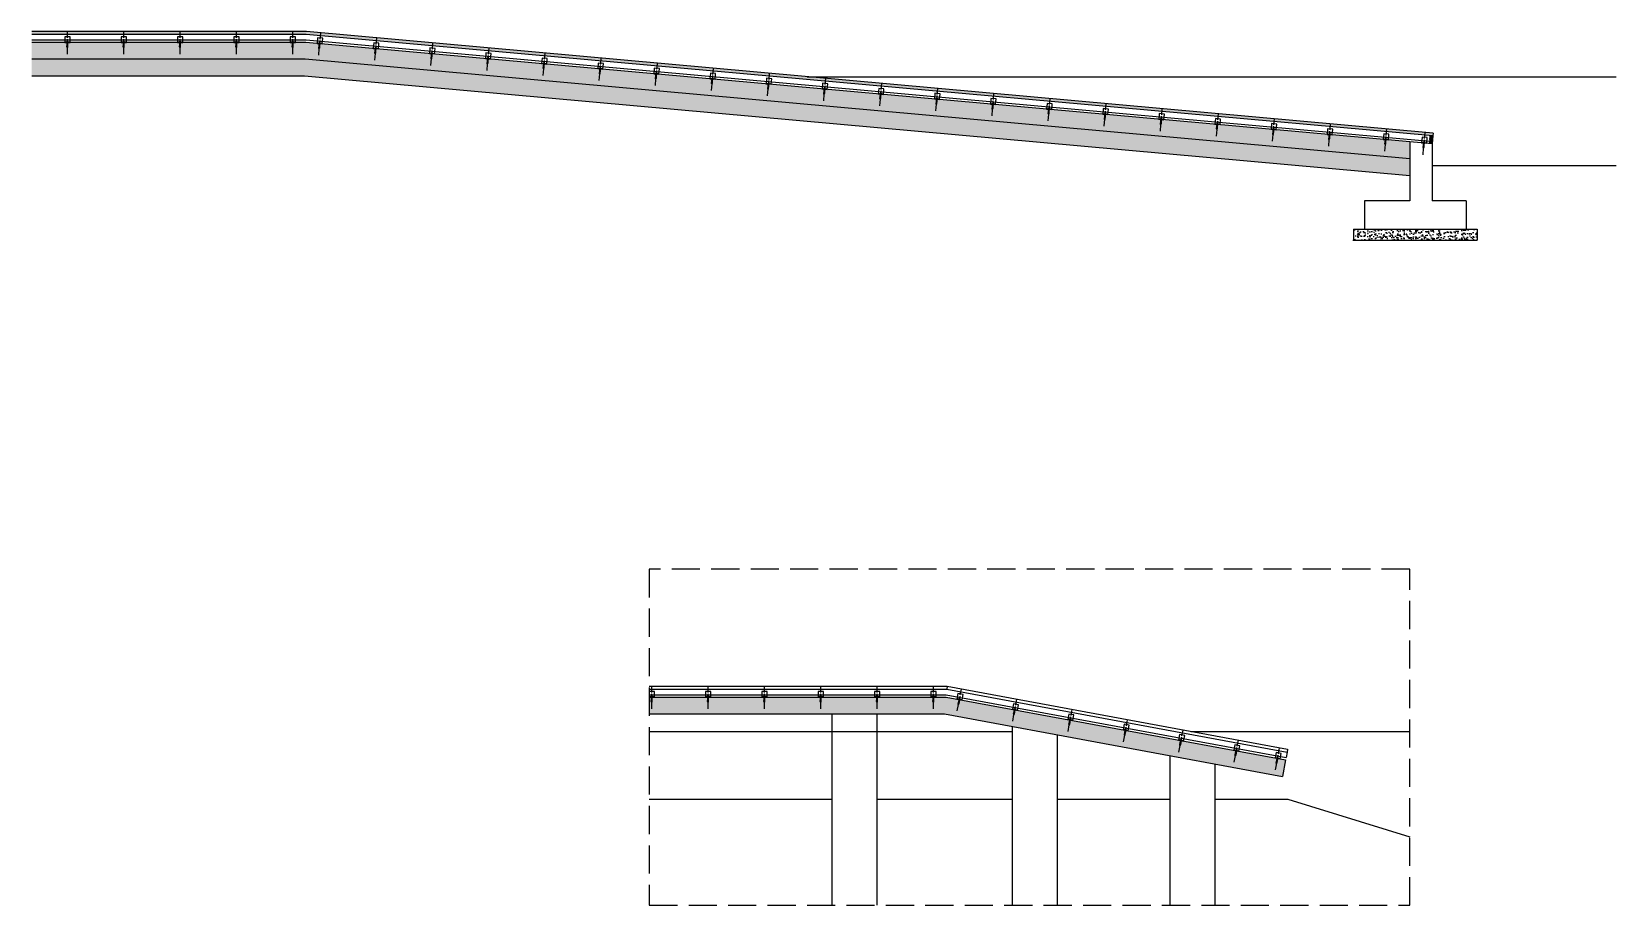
# Model space of a CAD drawing. Extents: x 343755544 to 343964754, y 671968908 to 672045261.
# Drawn here: x 343950691 to 343964754, y 671970159 to 671977910 of the extents above; entities that cross this region are included whole.
import ezdxf

# ---------------------------------------------------------------- set-up
doc = ezdxf.new("R2010")
doc.units = 0
doc.header["$LTSCALE"] = 1000
doc.header["$MEASUREMENT"] = 0
doc.linetypes.add('DASH', pattern=[0.35, 0.25, -0.1])
doc.linetypes.add('DOTE', pattern=[2.42, 2, -0.2, 0.02, -0.2])
for name, color, linetype in [('0-1', 1, 'Continuous'), ('0-5-中线', 5, 'DOTE'), ('0-8', 8, 'Continuous'), ('HJ(XT)-配景(其它)', 8, 'Continuous')]:
    doc.layers.add(name, color=color, linetype=linetype)
doc.styles.add('dim_font', font='ISOCP', dxfattribs={"width": 0.8, "bigfont": 'HZTXT'})

# ---------------------------------------------------------------- blocks, each defined once
blk = doc.blocks.new('A$C0A9333B6')
at = {"layer": 'HJ(XT)-配景(其它)', "color": 1, "linetype": 'DASH'}
for p, q in [((-4, 3), (-10, 3)), ((-10, 3), (-10, -13)), ((-4, -14), (-4, 5)), ((-4, 5), (-4, -14)), ((-4, 5), (-4, 5)), ((-4, 3), (-4, -13)), ((64, 1), (34, 0)), ((64, 1), (64, -1)), ((34, -2), (-13, -2)), ((-13, -2), (-13, -8)), ((34, -8), (-13, -8)), ((-4, -13), (-10, -13)), ((-4, -14), (-4, -14)), ((34, 0), (2, 0)), ((2, 0), (2, -10)), ((34, -10), (2, -10)), ((73, -1), (34, -2)), ((73, -9), (34, -8)), ((64, -11), (34, -10)), ((64, -9), (64, -11)), ((73, -1), (73, -9))]:
    blk.add_line(p, q, dxfattribs=at)
for points in [[(-12, -2), (-11, -8, 10.803562)], [(-12, -2), (-12, -8, 10.803562)], [(-11, -2), (-10, -6, 10.803562)]]:
    blk.add_lwpolyline(points, format="xyb", dxfattribs=at)
at = {"layer": 'HJ(XT)-配景(其它)', "color": 1, "style": 'dim_font', "width": 0.8, "flags": 9}
for tag in ['YSIZE', 'XSIZE']:
    blk.add_attdef(tag, (-4, -6), '', height=0.5, rotation=270, dxfattribs=at)
blk = doc.blocks.new('A$C0F11501E')
at = {"color": 1}
blk.add_line((-23, 5), (23, 5), dxfattribs=at)
blk.add_lwpolyline([(23, 50), (-23, 50), (-23, 0), (23, 0)], close=True, dxfattribs=at)
at = {"xscale": 0.6400000000000001, "yscale": 0.6400000000000001, "zscale": 0.6400000000000001, "rotation": 270}
blk.add_blockref('A$C0A9333B6', (3, 2), dxfattribs=at)

msp = doc.modelspace()

# ---------------------------------------------------------------- hatches: boundary and pattern name
h = msp.add_hatch()
h.set_pattern_fill('钢筋混凝土', color=8, scale=15)
h.set_pattern_definition([(45, (343852795.467, 672014796.84), (-26.516504, 26.516504), []), (50, (343852795.47, 672014796.84), (107.58903, -9.41282), [11.25, -123.75]), (355, (343852795.47, 672014796.84), (-20.8127, 112.82882), [9, -99]), (100.4514, (343852804.43, 672014796.06), (86.77641, 103.41593), [9.56103, -105.17132]), (46.1842, (343852795.47, 672014826.84), (160.08616, -24.82785), [16.875, -185.625]), (96.6356, (343852808.8, 672014824.77), (140.1994, 146.11768), [14.34154, -157.75695]), (351.1842, (343852795.47, 672014826.84), (140.1993, 146.1178), [13.5, -148.5]), (21, (343852810.47, 672014819.34), (89.53606, -60.392834), [11.25, -123.75]), (326, (343852810.47, 672014819.34), (36.4973, 108.77251), [9, -99]), (71.4514, (343852817.93, 672014814.31), (126.03339, 48.37957), [9.56103, -105.17132]), (37.5, (343852795.467, 672014796.84), (1.823978, 49.934078), [0, -97.8, 0, -100.5, 0, -99.375]), (7.5, (343852795.467, 672014796.84), (39.46043, 59.161757), [0, -57.3, 0, -95.55, 0, -37.875]), (327.5, (343852762.017, 672014796.84), (80.073365, -3.383231), [0, -37.5, 0, -117, 0, -155.25]), (317.5, (343852747.02, 672014796.84), (87.477925, 15.015747), [0, -48.75, 0, -77.7, 0, -110.25])])
h.paths.add_polyline_path([(343953125, 671977815), (343953118, 671977665), (343962921, 671976782), (343962921, 671976933)])
h.paths.add_polyline_path([(343950691, 671977815), (343950691, 671977665), (343953118, 671977665), (343953125, 671977815)])
h = msp.add_hatch()
h.set_pattern_fill('GRAVEL', color=8, scale=15)
h.set_pattern_definition([(228.0128, (343951488.57, 671977705.1675), (-914.400777, -1028.701264), [15.3774, -1522.3725]), (184.9697, (343951478.283, 671977693.7375), (1371.6022188, 114.2991934), [26.3882, -2612.43]), (132.5104, (343951451.994, 671977691.4515), (1142.9991683, -1257.301228), [18.6067, -1842.0615]), (267.2737, (343951407.417, 671977662.8765), (114.2995037, 2285.9992644), [24.0302, -2378.988]), (292.8337, (343951406.274, 671977638.8735), (-571.5016225, 1371.6007799), [23.5635, -2332.791]), (357.2737, (343951415.418, 671977617.1565), (-2285.9992644, 114.2995037), [24.0302, -2378.988]), (37.6942, (343951439.421, 671977616.0135), (-1485.9009388, -1142.998981), [31.7787, -3146.0895]), (72.2553, (343951464.567, 671977635.4445), (800.1016004, 2514.6007293), [30.0024, -2970.2385]), (121.4296, (343951473.711, 671977664.0195), (-914.4002356, 1485.8982522), [24.1116, -2387.0475]), (175.2364, (343951461.138, 671977684.5935), (1257.299012, -114.298927), [27.5271, -1348.8255]), (222.3974, (343951433.706, 671977686.8795), (-1371.6000413, -1257.2983643), [35.5985, -3524.256]), (138.8141, (343951520.574, 671977661.733), (-800.09949, 685.798945), [12.1502, -1202.877]), (171.4692, (343951511.43, 671977669.7345), (1485.8977318, -228.600576), [23.1157, -2288.457]), (225, (343951488.57, 671977673.16), (-2e-14, -114.2999), [16.1644, -145.48]), (203.1986, (343951480.569, 671977686.88), (571.501927, 228.601002), [8.7048, -861.777]), (291.8014, (343951472.568, 671977683.45), (-114.30008, 342.90022), [12.3105, -603.216]), (30.9638, (343951477.14, 671977672.02), (342.899638, 228.600178), [19.9944, -646.4835]), (161.5651, (343951494.285, 671977682.307), (228.6001, -114.29983), [14.4579, -346.9905]), (16.3895, (343951406.274, 671977683.4505), (1143.0006306, 342.8992867), [20.254, -2005.146]), (70.3462, (343951425.705, 671977689.1655), (-457.198726, -1257.298222), [16.992, -1682.199]), (293.1986, (343951494.285, 671977705.167), (-228.601002, 571.501927), [17.4096, -853.074]), (343.6105, (343951501.143, 671977689.1655), (-1143.0006306, 342.8992867), [20.254, -2005.146]), (339.444, (343951406.274, 671977612.584), (-571.50071, 228.599723), [19.5316, -957.0465]), (294.7751, (343951424.562, 671977605.7265), (-571.498668, 1257.299416), [16.3652, -1620.162]), (66.8014, (343951495.428, 671977590.867), (228.601002, 571.501927), [17.4096, -853.074]), (17.354, (343951502.286, 671977606.8695), (-1485.90008, -457.1993104), [19.1602, -1896.858]), (69.444, (343951439.421, 671977590.867), (-228.599723, -571.50071), [9.7658, -966.816]), (101.3099, (343951488.57, 671977590.867), (-114.299436, 457.198536), [5.8282, -576.99]), (165.9638, (343951487.427, 671977596.582), (342.90024, -114.2998), [23.5635, -447.7072]), (186.009, (343951464.567, 671977602.2975), (1142.9983145, 114.299733), [21.837, -2161.863]), (303.6901, (343951477.14, 671977661.733), (-114.30004, 228.59978), [16.4846, -395.6301]), (353.1572, (343951486.284, 671977648.0175), (1943.1008035, -228.6010238), [28.7801, -2849.22]), (60.9454, (343951514.859, 671977644.588), (-457.198936, -800.098092), [11.7679, -1165.023]), (90, (343951520.57, 671977654.88), (-114.3, 114.3), [6.858, -107.442]), (120.2564, (343951462.281, 671977605.7265), (457.199031, -800.0995965), [15.879, -1572.0255]), (48.0128, (343951454.28, 671977619.4425), (914.400777, 1028.701264), [30.7549, -1506.996]), (0, (343951474.85, 671977642.3), (114.3, 114.3), [29.718, -84.582]), (325.3048, (343951504.572, 671977642.3025), (-1142.9980196, 800.100076), [18.07245, -1789.1685]), (254.0546, (343951519.431, 671977632.015), (-114.300292, -457.20109), [16.6423, -815.4765]), (207.646, (343951514.859, 671977616.0135), (-2171.6992372, -1143.0007189), [27.0965, -2682.5625]), (175.4261, (343951490.856, 671977603.4405), (-1485.9003422, 114.299447), [28.6663, -2837.961]), (175.4261, (343951490.856, 671977603.4405), (-1485.9003422, 114.299447), [28.6663, -2837.961])])
h.paths.add_polyline_path([(343953118, 671977665), (343953112, 671977515), (343962921, 671976632), (343962921, 671976782)])
h.paths.add_polyline_path([(343950691, 671977665), (343950691, 671977515), (343953112, 671977515), (343953118, 671977665)])
h = msp.add_hatch()
h.set_pattern_fill('混凝土', color=8, scale=10)
h.set_pattern_definition([(50, (343961510.31, 671977912.055), (71.726, -6.2752), [7.5, -82.5]), (355, (343961510.31, 671977912.055), (-13.8751, 75.2192), [6, -66]), (100.4514, (343961516.285, 671977911.53), (57.851, 68.944), [6.374, -70.1142]), (46.1842, (343961510.31, 671977932.055), (106.724, -16.552), [11.25, -123.75]), (96.6356, (343961519.2, 671977930.68), (93.4663, 97.4118), [9.561, -105.1713]), (351.184, (343961510.31, 671977932.06), (93.466, 97.412), [9, -99]), (21, (343961520.31, 671977927.055), (59.6907, -40.2619), [7.5, -82.5]), (326, (343961520.31, 671977927.055), (24.3315, 72.515), [6, -66]), (71.4514, (343961525.28, 671977923.7), (84.0223, 32.253), [6.374, -70.1142]), (37.5, (343961510.308, 671977912.055), (1.21599, 33.28939), [0, -65.2, 0, -67, 0, -66.25]), (7.5, (343961510.308, 671977912.055), (26.30695, 39.44117), [0, -38.2, 0, -63.7, 0, -25.25]), (327.5, (343961488.008, 671977912.055), (53.38224, -2.2555), [0, -25, 0, -78, 0, -103.5]), (317.5, (343961478.01, 671977912.055), (58.3186, 10.0105), [0, -32.5, 0, -51.8, 0, -73.5])])
h.paths.add_polyline_path([(343963521, 671976159), (343962421, 671976159), (343962421, 671976059), (343963521, 671976059)])
h = msp.add_hatch()
h.set_pattern_fill('钢筋混凝土', color=8, scale=10)
h.set_pattern_definition([(45, (343959636.102, 671971788.328), (-17.67767, 17.67767), []), (50, (343959636.1, 671971788.33), (71.726, -6.2752), [7.5, -82.5]), (355, (343959636.1, 671971788.33), (-13.8751, 75.2192), [6, -66]), (100.4514, (343959642.08, 671971787.805), (57.851, 68.944), [6.374, -70.1142]), (46.1842, (343959636.1, 671971808.33), (106.724, -16.552), [11.25, -123.75]), (96.6356, (343959645, 671971806.95), (93.4663, 97.4118), [9.561, -105.1713]), (351.1842, (343959636.1, 671971808.33), (93.4662, 97.412), [9, -99]), (21, (343959646.1, 671971803.33), (59.6907, -40.2619), [7.5, -82.5]), (326, (343959646.1, 671971803.33), (24.3315, 72.515), [6, -66]), (71.4514, (343959651.076, 671971799.97), (84.0223, 32.253), [6.374, -70.1142]), (37.5, (343959636.102, 671971788.328), (1.21599, 33.28939), [0, -65.2, 0, -67, 0, -66.25]), (7.5, (343959636.102, 671971788.33), (26.30695, 39.44117), [0, -38.2, 0, -63.7, 0, -25.25]), (327.5, (343959613.802, 671971788.328), (53.38224, -2.25549), [0, -25, 0, -78, 0, -103.5]), (317.5, (343959603.8, 671971788.33), (58.3186, 10.0105), [0, -32.5, 0, -51.8, 0, -73.5])])
h.paths.add_polyline_path([(343958806, 671972007), (343958792, 671971857), (343961792, 671971302), (343961820, 671971449)])
h.paths.add_polyline_path([(343956172, 671972007), (343956172, 671971857), (343958792, 671971857), (343958806, 671972007)])
at = {"layer": '0-8'}
h = msp.add_hatch(dxfattribs=at)
h.set_pattern_fill('木纹02', color=256, scale=15)
h.set_pattern_definition([(0, (343979375.14, 671966438.146), (0, 60), [12, -18, 6, -24]), (0, (343979417.14, 671966439.646), (0, 60), [12, -48]), (0, (343979411.14, 671966442.646), (0, 60), [6, -54]), (0, (343979378.14, 671966444.146), (0, 60), [3, -42, 3, -12]), (0, (343979399.14, 671966447.146), (0, 60), [12, -18, 3, -27]), (0, (343979384.14, 671966448.646), (0, 60), [9, -51]), (0, (343979399.14, 671966450.146), (0, 60), [18, -42]), (0, (343979381.14, 671966451.646), (0, 60), [12, -48]), (0, (343979405.14, 671966453.146), (0, 60), [30, -30]), (0, (343979387.14, 671966456.146), (0, 60), [6, -18, 12, -24]), (0, (343979429.14, 671966457.646), (0, 60), [12, -48]), (0, (343979417.14, 671966459.146), (0, 60), [6, -54]), (0, (343979405.14, 671966460.646), (0, 60), [6, -54]), (0, (343979375.14, 671966462.146), (0, 60), [12, -48]), (0, (343979405.14, 671966463.646), (0, 60), [12, -48]), (0, (343979405.14, 671966466.646), (0, 60), [12, -12, 12, -24]), (0, (343979393.14, 671966469.646), (0, 60), [6, -30, 12, -12]), (0, (343979405.14, 671966471.146), (0, 60), [18, -42]), (0, (343979405.14, 671966474.146), (0, 60), [12, -48]), (0, (343979381.14, 671966475.646), (0, 60), [18, -24, 6, -12]), (0, (343979381.14, 671966478.646), (0, 60), [30, -30]), (0, (343979417.14, 671966480.146), (0, 60), [6, -54]), (0, (343979399.14, 671966481.646), (0, 60), [12, -48]), (0, (343979387.14, 671966483.146), (0, 60), [6, -24, 6, -24]), (0, (343979381.14, 671966484.646), (0, 60), [6, -18, 12, -24]), (0, (343979393.14, 671966486.146), (0, 60), [6, -30, 6, -18]), (0, (343979405.14, 671966487.646), (0, 60), [18, -42]), (0, (343979381.14, 671966490.646), (0, 60), [12, -48]), (0, (343979411.14, 671966492.146), (0, 60), [6, -54]), (0, (343979423.14, 671966493.646), (0, 60), [6, -54]), (14.036243, (343979417.14, 671966442.646), (60, -2e-09), [6.18, -241.20633]), (14.036243, (343979423.14, 671966456.146), (60, -2e-09), [6.18, -241.20633]), (14.036243, (343979417.14, 671966492.146), (60, -2e-09), [6.18, -241.20633]), (14.036243, (343979399.14, 671966469.646), (60, -2e-09), [6.18, -241.20633]), (14.036243, (343979411.14, 671966478.646), (60, -2e-09), [6.18, -241.20633]), (14.036243, (343979417.14, 671966474.146), (60, -2e-09), [6.18, -241.20633]), (14.036243, (343979387.14, 671966484.646), (60, -2e-09), [6.18, -241.20633]), (14.036243, (343979411.14, 671966481.646), (60, -2e-09), [6.18, -241.20633]), (14.036243, (343979423.14, 671966459.146), (60, -2e-09), [12.36, -235.02633]), (14.036243, (343979417.14, 671966463.646), (60, -2e-09), [12.36, -235.02633]), (14.036243, (343979417.14, 671966466.646), (60, -2e-09), [12.36, -235.02633]), (165.963757, (343979399.14, 671966447.146), (-60, -2e-09), [6.18, -12.36, 6.18, -222.66633]), (165.963757, (343979387.14, 671966456.146), (-60, -2e-09), [6.18, -241.20633]), (165.963757, (343979387.14, 671966483.146), (-60, -2e-09), [12.36, -235.02633]), (194.036243, (343979417.14, 671966439.646), (-60, 2e-09), [6.18, -241.20633]), (345.963757, (343979429.14, 671966439.646), (60, 2e-09), [6.18, -241.20633]), (345.963757, (343979411.14, 671966460.646), (60, 2e-09), [6.18, -241.20633]), (345.963757, (343979423.14, 671966471.146), (60, 2e-09), [6.18, -241.20633]), (345.963757, (343979399.14, 671966475.646), (60, 2e-09), [6.18, -241.20633]), (345.963757, (343979393.14, 671966483.146), (60, 2e-09), [6.18, -241.20633]), (345.963757, (343979399.14, 671966486.146), (60, 2e-09), [6.18, -241.20633]), (345.963757, (343979399.14, 671966475.646), (60, 2e-09), [6.18, -241.20633]), (345.963757, (343979417.14, 671966484.646), (60, 2e-09), [24.72, -222.66633]), (345.963757, (343979381.14, 671966444.146), (60, 2e-09), [24.72, -222.66633]), (345.963757, (343979387.14, 671966448.646), (60, 2e-09), [24.72, -222.66633]), (345.963757, (343979393.14, 671966451.646), (60, 2e-09), [6.18, -12.36, 12.36, -216.48633]), (345.963757, (343979393.14, 671966456.146), (60, 2e-09), [12.36, -12.36, 12.36, -210.30633]), (345.963757, (343979387.14, 671966462.146), (60, 2e-09), [24.72, -222.66633]), (345.963757, (343979381.14, 671966466.646), (60, 2e-09), [24.72, -222.66633]), (345.963757, (343979381.14, 671966469.646), (60, 2e-09), [24.72, -222.66633]), (345.963757, (343979423.14, 671966487.646), (60, 2e-09), [6.18, -241.20633]), (345.96377, (343979429.14, 671966493.646), (60, 1.15e-05), [12.36, -235.02633]), (345.96377, (343979393.14, 671966490.646), (60, 1.15e-05), [12.36, -235.02633]), (345.96376, (343979387.14, 671966438.146), (60, 1e-06), [24.72, -222.66633]), (345.96376, (343979423.14, 671966480.146), (60, 1e-06), [18.54, -228.84633]), (345.96376, (343979429.14, 671966475.646), (60, 1e-06), [37.08, -210.30633])])
h.paths.add_polyline_path([(343953129, 671977910), (343953128, 671977885), (343963127, 671976985), (343963129, 671977010)])
h.paths.add_polyline_path([(343950691, 671977910), (343950691, 671977885), (343953128, 671977885), (343953129, 671977910)])
h = msp.add_hatch(dxfattribs=at)
h.set_pattern_fill('木纹02', color=256, scale=15, angle=90)
h.set_pattern_definition([(90, (343963111.055, 671976943.5), (-60, 4e-15), [12, -18, 6, -24]), (90, (343963109.555, 671976985.5), (-60, 4e-15), [12, -48]), (90, (343963106.555, 671976979.5), (-60, 4e-15), [6, -54]), (90, (343963105.055, 671976946.5), (-60, 4e-15), [3, -42, 3, -12]), (90, (343963102.055, 671976967.5), (-60, 4e-15), [12, -18, 3, -27]), (90, (343963100.555, 671976952.5), (-60, 4e-15), [9, -51]), (90, (343963099.055, 671976967.5), (-60, 4e-15), [18, -42]), (90, (343963097.555, 671976949.5), (-60, 4e-15), [12, -48]), (90, (343963096.055, 671976973.5), (-60, 4e-15), [30, -30]), (90, (343963093.055, 671976955.5), (-60, 4e-15), [6, -18, 12, -24]), (90, (343963091.555, 671976997.5), (-60, 4e-15), [12, -48]), (90, (343963090.055, 671976985.5), (-60, 4e-15), [6, -54]), (90, (343963088.555, 671976973.5), (-60, 4e-15), [6, -54]), (90, (343963087.055, 671976943.5), (-60, 4e-15), [12, -48]), (90, (343963085.555, 671976973.5), (-60, 4e-15), [12, -48]), (90, (343963082.555, 671976973.5), (-60, 4e-15), [12, -12, 12, -24]), (90, (343963079.555, 671976961.5), (-60, 4e-15), [6, -30, 12, -12]), (90, (343963078.055, 671976973.5), (-60, 4e-15), [18, -42]), (90, (343963075.055, 671976973.5), (-60, 4e-15), [12, -48]), (90, (343963073.555, 671976949.5), (-60, 4e-15), [18, -24, 6, -12]), (90, (343963070.555, 671976949.5), (-60, 4e-15), [30, -30]), (90, (343963069.055, 671976985.5), (-60, 4e-15), [6, -54]), (90, (343963067.555, 671976967.5), (-60, 4e-15), [12, -48]), (90, (343963066.055, 671976955.5), (-60, 4e-15), [6, -24, 6, -24]), (90, (343963064.555, 671976949.5), (-60, 4e-15), [6, -18, 12, -24]), (90, (343963063.055, 671976961.5), (-60, 4e-15), [6, -30, 6, -18]), (90, (343963061.555, 671976973.5), (-60, 4e-15), [18, -42]), (90, (343963058.555, 671976949.5), (-60, 4e-15), [12, -48]), (90, (343963057.055, 671976979.5), (-60, 4e-15), [6, -54]), (90, (343963055.555, 671976991.5), (-60, 4e-15), [6, -54]), (104.036, (343963106.555, 671976985.5), (2e-09, 60), [6.18, -241.206]), (104.036, (343963093.055, 671976991.5), (2e-09, 60), [6.18, -241.206]), (104.036, (343963057.055, 671976985.5), (2e-09, 60), [6.18, -241.206]), (104.036, (343963079.555, 671976967.5), (2e-09, 60), [6.18, -241.206]), (104.036, (343963070.555, 671976979.5), (2e-09, 60), [6.18, -241.206]), (104.036, (343963075.055, 671976985.5), (2e-09, 60), [6.18, -241.206]), (104.036, (343963064.555, 671976955.5), (2e-09, 60), [6.18, -241.206]), (104.036, (343963067.555, 671976979.5), (2e-09, 60), [6.18, -241.206]), (104.036, (343963090.055, 671976991.5), (2e-09, 60), [12.36, -235.026]), (104.036, (343963085.555, 671976985.5), (2e-09, 60), [12.36, -235.026]), (104.036, (343963082.555, 671976985.5), (2e-09, 60), [12.36, -235.026]), (255.964, (343963102.055, 671976967.5), (2e-09, -60), [6.18, -12.36, 6.18, -222.6663]), (255.964, (343963093.055, 671976955.5), (2e-09, -60), [6.18, -241.206]), (255.964, (343963066.055, 671976955.5), (2e-09, -60), [12.36, -235.026]), (284.036, (343963109.555, 671976985.5), (-2e-09, -60), [6.18, -241.206]), (75.964, (343963109.555, 671976997.5), (-2e-09, 60), [6.18, -241.206]), (75.964, (343963088.555, 671976979.5), (-2e-09, 60), [6.18, -241.206]), (75.964, (343963078.055, 671976991.5), (-2e-09, 60), [6.18, -241.206]), (75.964, (343963073.555, 671976967.5), (-2e-09, 60), [6.18, -241.206]), (75.964, (343963066.055, 671976961.5), (-2e-09, 60), [6.18, -241.206]), (75.964, (343963063.055, 671976967.5), (-2e-09, 60), [6.18, -241.206]), (75.964, (343963073.555, 671976967.5), (-2e-09, 60), [6.18, -241.206]), (75.964, (343963064.555, 671976985.5), (-2e-09, 60), [24.72, -222.666]), (75.964, (343963105.055, 671976949.5), (-2e-09, 60), [24.72, -222.666]), (75.964, (343963100.555, 671976955.5), (-2e-09, 60), [24.72, -222.666]), (75.964, (343963097.555, 671976961.5), (-2e-09, 60), [6.18, -12.36, 12.36, -216.4863]), (75.964, (343963093.055, 671976961.5), (-2e-09, 60), [12.36, -12.36, 12.36, -210.3063]), (75.964, (343963087.055, 671976955.5), (-2e-09, 60), [24.72, -222.666]), (75.964, (343963082.555, 671976949.5), (-2e-09, 60), [24.72, -222.666]), (75.964, (343963079.555, 671976949.5), (-2e-09, 60), [24.72, -222.666]), (75.964, (343963061.555, 671976991.5), (-2e-09, 60), [6.18, -241.206]), (75.964, (343963055.555, 671976997.5), (-1e-05, 60), [12.36, -235.026]), (75.964, (343963058.555, 671976961.5), (-1e-05, 60), [12.36, -235.026]), (75.964, (343963111.055, 671976955.5), (-1e-06, 60), [24.72, -222.666]), (75.964, (343963069.055, 671976991.5), (-1e-06, 60), [18.54, -228.846]), (75.964, (343963073.555, 671976997.5), (-1e-06, 60), [37.08, -210.306])])
h.paths.add_polyline_path([(343963096, 671976917), (343963121, 671976915), (343963127, 671976985), (343963102, 671976987)])

# ---------------------------------------------------------------- linework, layer by layer
at = {"color": 4}
msp.add_line((343963121, 671976915), (343963121, 671976409), dxfattribs=at)
for points in [[(343963129, 671977010), (343953129, 671977910), (343950691, 671977910)], [(343963127, 671976985), (343953128, 671977885), (343950691, 671977885)], [(343963121, 671976915), (343953125, 671977815), (343950691, 671977815)], [(343962921, 671976782), (343953118, 671977665), (343950691, 671977665)], [(343962921, 671976632), (343953112, 671977515), (343950691, 671977515)], [(343963102, 671976987), (343963096, 671976917)], [(343963127, 671976985), (343963121, 671976915)], [(343963129, 671977010), (343963127, 671976985)], [(343962921, 671976933), (343962921, 671976409)], [(343962921, 671976409), (343962521, 671976409)], [(343962521, 671976409), (343962521, 671976159)], [(343963421, 671976409), (343963121, 671976409)], [(343963421, 671976409), (343963421, 671976159)], [(343962421, 671976159), (343963521, 671976159)], [(343962421, 671976159), (343962421, 671976059), (343963521, 671976059)], [(343963521, 671976159), (343963521, 671976059)], [(343956172, 671972102), (343958815, 671972102), (343961837, 671971543)], [(343956172, 671972077), (343958813, 671972077), (343961833, 671971518)], [(343958815, 671972102), (343958813, 671972077)], [(343956172, 671972007), (343958806, 671972007), (343961820, 671971449)], [(343956172, 671971857), (343958792, 671971857)], [(343957792, 671971857), (343957792, 671970159)], [(343958192, 671971857), (343958192, 671970159)], [(343958792, 671971857), (343961792, 671971302)], [(343959392, 671971746), (343959392, 671970159)], [(343959792, 671971672), (343959792, 671970159)], [(343960792, 671971487), (343960792, 671970159)], [(343961837, 671971543), (343961833, 671971518)], [(343961192, 671971413), (343961192, 671970159)], [(343961820, 671971449), (343961792, 671971302)], [(343956172, 671971102), (343957792, 671971102)], [(343958192, 671971102), (343959392, 671971102)], [(343959792, 671971102), (343960792, 671971102)], [(343961192, 671971102), (343961840, 671971102), (343962922, 671970766)]]:
    msp.add_lwpolyline(points, dxfattribs=at)
at = {"color": 6}
for points in [[(343963098, 671976937), (343953126, 671977835), (343950691, 671977835)], [(343956172, 671972027), (343958808, 671972027), (343961823, 671971469)], [(343961833, 671971518), (343961823, 671971469)]]:
    msp.add_lwpolyline(points, dxfattribs=at)
at = {"color": 5}
for points in [[(343957574, 671977510), (343964754, 671977510)], [(343956172, 671971702), (343959392, 671971702)], [(343960977, 671971702), (343962922, 671971702)]]:
    msp.add_lwpolyline(points, dxfattribs=at)
msp.add_lwpolyline([(343963121, 671976723), (343964754, 671976723)])
at = {"color": 1, "linetype": 'DASH'}
msp.add_lwpolyline([(343956172, 671970159), (343962922, 671970159), (343962922, 671973141), (343956172, 671973141)], close=True, dxfattribs=at)
at = {"layer": '0-5-中线', "ltscale": 0.03}
for p, q in [((343951008, 671977711), (343951008, 671977909)), ((343951508, 671977711), (343951508, 671977909)), ((343952008, 671977711), (343952008, 671977909)), ((343952508, 671977711), (343952508, 671977909)), ((343953008, 671977711), (343953008, 671977909)), ((343953238, 671977700), (343953256, 671977898)), ((343953736, 671977656), (343953754, 671977853)), ((343954234, 671977611), (343954252, 671977808)), ((343954732, 671977566), (343954750, 671977764)), ((343955230, 671977521), (343955248, 671977719)), ((343955728, 671977476), (343955746, 671977674)), ((343956226, 671977432), (343956244, 671977629)), ((343956724, 671977387), (343956742, 671977584)), ((343957222, 671977342), (343957240, 671977540)), ((343957720, 671977297), (343957738, 671977495)), ((343958218, 671977252), (343958235, 671977450)), ((343958716, 671977207), (343958733, 671977405)), ((343959214, 671977163), (343959231, 671977360)), ((343959712, 671977118), (343959729, 671977315)), ((343960210, 671977073), (343960227, 671977271)), ((343960708, 671977028), (343960725, 671977226)), ((343961206, 671976983), (343961223, 671977181)), ((343961704, 671976939), (343961721, 671977136)), ((343962202, 671976894), (343962219, 671977091)), ((343962700, 671976849), (343962717, 671977047)), ((343963039, 671976818), (343963057, 671977016)), ((343956194, 671971903), (343956194, 671972101)), ((343956694, 671971903), (343956694, 671972101)), ((343957194, 671971903), (343957194, 671972101)), ((343957694, 671971903), (343957694, 671972101)), ((343958194, 671971903), (343958194, 671972101)), ((343958694, 671971903), (343958694, 671972101)), ((343958906, 671971883), (343958942, 671972078)), ((343959398, 671971792), (343959434, 671971987)), ((343959889, 671971701), (343959925, 671971896)), ((343960381, 671971610), (343960417, 671971805)), ((343960873, 671971519), (343960909, 671971714)), ((343961364, 671971428), (343961400, 671971623)), ((343961730, 671971360), (343961766, 671971556))]:
    msp.add_line(p, q, dxfattribs=at)

# ---------------------------------------------------------------- block references
at = {"layer": '0-1'}
for p in [(343951008, 671977815), (343951508, 671977815), (343952008, 671977815), (343952508, 671977815), (343953008, 671977815), (343956194, 671972007), (343956694, 671972007), (343957194, 671972007), (343957694, 671972007), (343958194, 671972007), (343958694, 671972007)]:
    msp.add_blockref('A$C0F11501E', p, dxfattribs=at)
for p, rotation in [((343953247, 671977804), 354.8572354860917), ((343953745, 671977759), 354.8572354860917), ((343954243, 671977714), 354.8572354860917), ((343954741, 671977669), 354.8572354860917), ((343955239, 671977624), 354.8572354860917), ((343955737, 671977580), 354.8572354860917), ((343956235, 671977535), 354.8572354860917), ((343956733, 671977490), 354.8572354860917), ((343957231, 671977445), 354.8572354860917), ((343957729, 671977400), 354.8572354860917), ((343958227, 671977355), 354.8572354860917), ((343958725, 671977311), 354.8572354860917), ((343959223, 671977266), 354.8572354860917), ((343959721, 671977221), 354.8572354860917), ((343960219, 671977176), 354.8572354860917), ((343960717, 671977131), 354.8572354860917), ((343961215, 671977087), 354.8572354860917), ((343961713, 671977042), 354.8572354860917), ((343962211, 671976997), 354.8572354860917), ((343962709, 671976952), 354.8572354860917), ((343963049, 671976922), 354.8572354860917), ((343958925, 671971985), 349.5187818854491), ((343959417, 671971894), 349.5187818854491), ((343959908, 671971803), 349.5187818854491), ((343960400, 671971712), 349.5187818854491), ((343960892, 671971621), 349.5187818854491), ((343961383, 671971530), 349.5187818854491), ((343961748, 671971462), 349.5187818854491)]:
    msp.add_blockref('A$C0F11501E', p, dxfattribs=dict(at, rotation=rotation))

doc.saveas('drawing.dxf')
